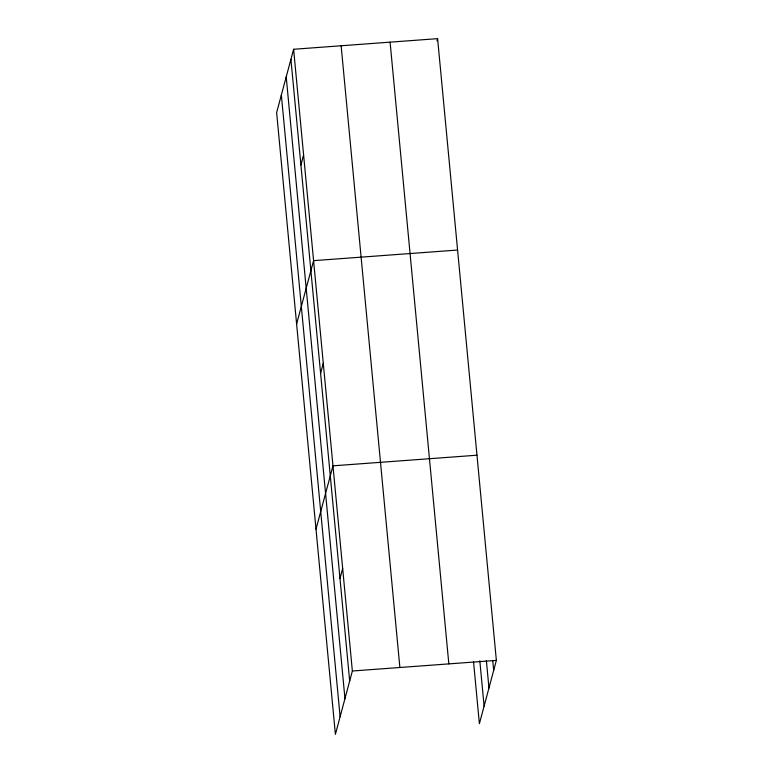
<?xml version="1.0" encoding="UTF-8"?>
<svg xmlns="http://www.w3.org/2000/svg" width="773" height="773" viewBox="0 0 773 773"><rect width="100%" height="100%" fill="white"/><g stroke="black" fill="none" stroke-linecap="round" stroke-linejoin="round"><path stroke-width="1.16" d="M293.614 49.269L276.637 112.616L335.395 734.35L352.362 671.003L293.614 49.269L437.605 38.65L496.363 660.384L479.386 723.731L473.53 661.707M300.91 164.997L303.596 154.958M296.61 324.003L313.587 260.656L457.587 250.037M320.592 373.272L323.278 363.242M437.016 40.882L437.605 38.65M316.002 529.176L332.979 465.829L476.97 455.21M339.985 578.446L342.671 568.416M352.362 671.003L496.363 660.384M492.778 660.876L493.676 670.413M486.372 660.577L488.961 688.009M479.82 660.809L484.101 706.135M390.085 42.157L448.842 663.891M341.135 45.762L399.883 667.495M290.919 59.299L349.676 681.032M286.213 76.894L344.961 698.628M281.353 95.021L340.11 716.755"/></g></svg>
